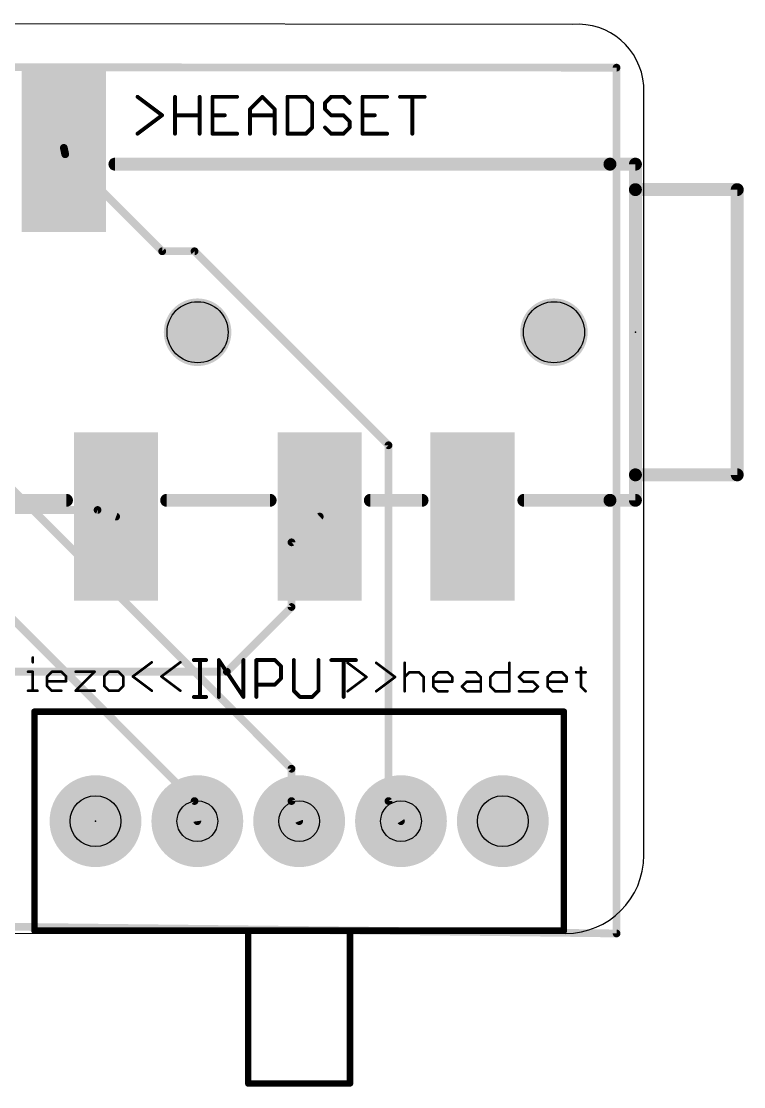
# Model space of a CAD drawing. Extents: x -2 to 99, y -3 to 18.
# Drawn here: x 84.86 to 99.05, y -3.07 to 17.85 of the extents above; entities that cross this region are included whole.
import ezdxf

# ---------------------------------------------------------------- set-up
doc = ezdxf.new("R2010")
doc.units = 0
for name, color, linetype in [('1', 22, 'CONTINUOUS'), ('16', 175, 'CONTINUOUS'), ('17', 82, 'CONTINUOUS'), ('20', 7, 'CONTINUOUS'), ('21', 253, 'CONTINUOUS'), ('23', 7, 'CONTINUOUS'), ('25', 253, 'CONTINUOUS'), ('29', 253, 'CONTINUOUS'), ('30', 253, 'CONTINUOUS'), ('31', 253, 'CONTINUOUS'), ('44', 253, 'CONTINUOUS'), ('51', 253, 'CONTINUOUS')]:
    doc.layers.add(name, color=color, linetype=linetype)

# ---------------------------------------------------------------- blocks, each defined once
blk = doc.blocks.new('RECT')
blk.add_solid([(-0.5, -0.5), (0.5, -0.5), (-0.5, 0.5), (0.5, 0.5)])
blk = doc.blocks.new('ROUNDP')
at = {"const_width": 0.5}
blk.add_lwpolyline([(0, -0.25, 1), (0, 0.25, 1), (0, -0.25)], format="xyb", dxfattribs=at)

msp = doc.modelspace()

# ---------------------------------------------------------------- linework, layer by layer
at = {"layer": '1', "const_width": 0.1524}
for points in [[(96.555, 16.94), (1, 17)], [(96.555, -0.06), (96.555, 16.94)], [(85.725, 15.24), (85.6982, 15.3645)], [(87.63, 13.335), (85.725, 15.24)], [(88.265, 13.335), (87.63, 13.335)], [(92.075, 9.525), (88.265, 13.335)], [(92.075, 2.54), (92.075, 9.525)], [(86.36, 8.255), (84.455, 8.255)], [(86.36, 8.255), (86.725, 8.1255)], [(90.17, 7.62), (90.725, 8.1255)], [(90.17, 7.62), (90.17, 6.35)], [(90.17, 6.35), (88.9, 5.08)], [(88.9, 5.08), (75.565, 5.08)], [(92.075, 2.54), (92.32, 2.145)], [(1, 1), (96.555, -0.06)]]:
    msp.add_lwpolyline(points, dxfattribs=at)
at = {"layer": '1', "const_width": 0.0762}
for points in [[(96.5931, 16.94, 1), (96.5169, 16.94)], [(96.555, 16.9019, 1), (96.555, 16.9781)], [(85.7354, 15.3725, 1), (85.661, 15.3565)], [(85.7519, 15.2669, 1), (85.6981, 15.2131)], [(85.6878, 15.232, 1), (85.7622, 15.248)], [(87.63, 13.3731, 1), (87.63, 13.2969)], [(87.6031, 13.3081, 1), (87.6569, 13.3619)], [(88.2919, 13.3619, 1), (88.2381, 13.3081)], [(88.265, 13.2969, 1), (88.265, 13.3731)], [(92.1131, 9.525, 1), (92.0369, 9.525)], [(92.0481, 9.4981, 1), (92.1019, 9.5519)], [(86.3727, 8.2909, 1), (86.3473, 8.2191)], [(86.36, 8.2169, 1), (86.36, 8.2931)], [(86.7123, 8.0896, 1), (86.7377, 8.1614)], [(90.7507, 8.0973, 1), (90.6993, 8.1537)], [(90.1443, 7.6482, 1), (90.1957, 7.5918)], [(90.2081, 7.62, 1), (90.1319, 7.62)], [(90.1319, 6.35, 1), (90.2081, 6.35)], [(90.1969, 6.3231, 1), (90.1431, 6.3769)], [(88.8731, 5.1069, 1), (88.9269, 5.0531)], [(88.9, 5.0419, 1), (88.9, 5.1181)], [(92.1074, 2.5601, 1), (92.0426, 2.5199)], [(92.0369, 2.54, 1), (92.1131, 2.54)], [(92.2876, 2.1249, 1), (92.3524, 2.1651)], [(96.5546, -0.0981, 1), (96.5554, -0.0219)], [(96.5169, -0.06, 1), (96.5931, -0.06)]]:
    msp.add_lwpolyline(points, format="xyb", dxfattribs=at)
at = {"layer": '16', "const_width": 0.1524}
for points in [[(96.555, 16.94), (1, 17)], [(96.555, -0.06), (96.555, 16.94)], [(90.17, 3.175), (83.185, 10.16)], [(83.185, 7.62), (88.265, 2.54)], [(90.17, 2.54), (90.17, 3.175)], [(88.265, 2.54), (88.32, 2.145)], [(90.17, 2.54), (90.32, 2.145)], [(1, 1), (96.555, -0.06)]]:
    msp.add_lwpolyline(points, dxfattribs=at)
at = {"layer": '16', "const_width": 0.0762}
for points in [[(96.5931, 16.94, 1), (96.5169, 16.94)], [(96.555, 16.9019, 1), (96.555, 16.9781)], [(90.2081, 3.175, 1), (90.1319, 3.175)], [(90.1431, 3.1481, 1), (90.1969, 3.2019)], [(88.3027, 2.5453, 1), (88.2273, 2.5347)], [(88.2381, 2.5131, 1), (88.2919, 2.5669)], [(90.2056, 2.5535, 1), (90.1344, 2.5265)], [(90.1319, 2.54, 1), (90.2081, 2.54)], [(88.2823, 2.1397, 1), (88.3577, 2.1503)], [(90.2844, 2.1315, 1), (90.3556, 2.1585)], [(96.5546, -0.0981, 1), (96.5554, -0.0219)], [(96.5169, -0.06, 1), (96.5931, -0.06)]]:
    msp.add_lwpolyline(points, format="xyb", dxfattribs=at)
at = {"layer": '20'}
for p, q in [((95.69, 17.79), (0.805, 17.85)), ((97.09, 1.475), (97.09, 16.59)), ((1, 0), (95.555, -0.06))]:
    msp.add_line(p, q, dxfattribs=at)
for centre in [(88.325, 11.745), (95.325, 11.745)]:
    msp.add_circle(centre, 0.6, dxfattribs=at)
for centre, radius, start, end in [((95.79, 16.49), 1.3038, 4.3987, 94.3987), ((95.555, 1.475), 1.535, 270, 0)]:
    msp.add_arc(centre, radius, start, end, dxfattribs=at)
at = {"layer": '21', "const_width": 0.254}
for points in [[(96.425, 15.045), (86.7015, 15.045)], [(84.725, 8.445), (85.749, 8.445)], [(89.7495, 8.445), (87.7175, 8.445)], [(92.734, 8.445), (91.718, 8.445)], [(96.425, 8.445), (94.7343, 8.445)]]:
    msp.add_lwpolyline(points, dxfattribs=at)
at = {"layer": '21', "const_width": 0.127}
for points in [[(86.7015, 15.1085, 1), (86.7015, 14.9815)], [(96.425, 14.9815, 1), (96.425, 15.1085)], [(85.749, 8.3815, 1), (85.749, 8.5085)], [(87.7175, 8.5085, 1), (87.7175, 8.3815)], [(89.7495, 8.3815, 1), (89.7495, 8.5085)], [(91.718, 8.5085, 1), (91.718, 8.3815)], [(92.734, 8.3815, 1), (92.734, 8.5085)], [(94.7343, 8.5085, 1), (94.7343, 8.3815)], [(96.425, 8.3815, 1), (96.425, 8.5085)]]:
    msp.add_lwpolyline(points, format="xyb", dxfattribs=at)
at = {"layer": '23'}
for p in [(96.925, 11.745), (86.32, 2.145)]:
    msp.add_point(p, dxfattribs=at)
at = {"layer": '25'}
for points, const_width in [([(87.1565, 16.3828, 1), (87.1336, 16.3523)], 0.0381), ([(87.9007, 16.3675, 1), (87.8626, 16.3675)], 0.0381), ([(88.3837, 16.3675, 1), (88.3456, 16.3675)], 0.0381), ([(88.6183, 16.3866, 1), (88.6183, 16.3485)], 0.0381), ([(88.6374, 16.3675, 1), (88.5993, 16.3675)], 0.0381), ([(89.1013, 16.3485, 1), (89.1013, 16.3866)], 0.0381), ([(89.6099, 16.381, 1), (89.583, 16.354)], 0.0381), ([(89.6099, 16.354, 1), (89.583, 16.381)], 0.0381), ([(90.0916, 16.3866, 1), (90.0916, 16.3485)], 0.0381), ([(90.1106, 16.3675, 1), (90.0725, 16.3675)], 0.0381), ([(90.4673, 16.381, 1), (90.4403, 16.354)], 0.0381), ([(90.4538, 16.3485, 1), (90.4538, 16.3866)], 0.0381), ([(90.9489, 16.3866, 1), (90.9489, 16.3485)], 0.0381), ([(90.9624, 16.354, 1), (90.9355, 16.381)], 0.0381), ([(91.2039, 16.381, 1), (91.1769, 16.354)], 0.0381), ([(91.1904, 16.3485, 1), (91.1904, 16.3866)], 0.0381), ([(91.5648, 16.3866, 1), (91.5648, 16.3485)], 0.0381), ([(91.5839, 16.3675, 1), (91.5458, 16.3675)], 0.0381), ([(92.0478, 16.3485, 1), (92.0478, 16.3866)], 0.0381), ([(92.3015, 16.3866, 1), (92.3015, 16.3485)], 0.0381), ([(92.562, 16.3675, 1), (92.5239, 16.3675)], 0.0381), ([(92.7844, 16.3485, 1), (92.7844, 16.3866)], 0.0381), ([(89.374, 16.126, 1), (89.3359, 16.126)], 0.0381), ([(89.3415, 16.1395, 1), (89.3684, 16.1126)], 0.0381), ([(89.8569, 16.126, 1), (89.8188, 16.126)], 0.0381), ([(89.8244, 16.1126, 1), (89.8514, 16.1395)], 0.0381), ([(90.5936, 16.2468, 1), (90.5555, 16.2468)], 0.0381), ([(90.5611, 16.2333, 1), (90.588, 16.2603)], 0.0381), ([(90.8147, 16.2603, 1), (90.8417, 16.2333)], 0.0381), ([(90.8417, 16.1395, 1), (90.8147, 16.1126)], 0.0381), ([(90.8473, 16.2468, 1), (90.8092, 16.2468)], 0.0381), ([(90.8092, 16.126, 1), (90.8473, 16.126)], 0.0381), ([(91.2977, 16.2333, 1), (91.3246, 16.2603)], 0.0381), ([(87.6394, 15.9901, 1), (87.6166, 16.0205)], 0.0381), ([(87.6166, 15.9901, 1), (87.6394, 16.0205)], 0.0381), ([(87.8817, 16.0244, 1), (87.8817, 15.9863)], 0.0381), ([(88.3646, 15.9863, 1), (88.3646, 16.0244)], 0.0381), ([(88.6183, 16.0244, 1), (88.6183, 15.9863)], 0.0381), ([(88.8598, 15.9863, 1), (88.8598, 16.0244)], 0.0381), ([(89.355, 16.0244, 1), (89.355, 15.9863)], 0.0381), ([(89.8379, 15.9863, 1), (89.8379, 16.0244)], 0.0381), ([(90.9489, 16.0244, 1), (90.9489, 15.9863)], 0.0381), ([(90.9355, 15.9918, 1), (90.9624, 16.0188)], 0.0381), ([(91.2039, 16.0188, 1), (91.1769, 15.9918)], 0.0381), ([(91.1904, 15.9863, 1), (91.1904, 16.0244)], 0.0381), ([(91.3302, 15.8846, 1), (91.2921, 15.8846)], 0.0381), ([(91.2977, 15.8711, 1), (91.3246, 15.898)], 0.0381), ([(91.5648, 16.0244, 1), (91.5648, 15.9863)], 0.0381), ([(91.8063, 15.9863, 1), (91.8063, 16.0244)], 0.0381), ([(90.5555, 15.7638, 1), (90.5936, 15.7638)], 0.0381), ([(90.588, 15.7504, 1), (90.5611, 15.7773)], 0.0381), ([(90.8417, 15.7773, 1), (90.8147, 15.7504)], 0.0381), ([(91.2921, 15.7638, 1), (91.3302, 15.7638)], 0.0381), ([(91.3246, 15.7504, 1), (91.2977, 15.7773)], 0.0381), ([(87.1336, 15.6583, 1), (87.1565, 15.6279)], 0.0381), ([(87.8626, 15.6431, 1), (87.9007, 15.6431)], 0.0381), ([(88.3456, 15.6431, 1), (88.3837, 15.6431)], 0.0381), ([(88.6183, 15.6622, 1), (88.6183, 15.6241)], 0.0381), ([(88.5993, 15.6431, 1), (88.6374, 15.6431)], 0.0381), ([(89.1013, 15.6241, 1), (89.1013, 15.6622)], 0.0381), ([(89.3359, 15.6431, 1), (89.374, 15.6431)], 0.0381), ([(89.8188, 15.6431, 1), (89.8569, 15.6431)], 0.0381), ([(90.0916, 15.6622, 1), (90.0916, 15.6241)], 0.0381), ([(90.0725, 15.6431, 1), (90.1106, 15.6431)], 0.0381), ([(90.4403, 15.6566, 1), (90.4673, 15.6296)], 0.0381), ([(90.4538, 15.6241, 1), (90.4538, 15.6622)], 0.0381), ([(90.9489, 15.6622, 1), (90.9489, 15.6241)], 0.0381), ([(90.9355, 15.6296, 1), (90.9624, 15.6566)], 0.0381), ([(91.1769, 15.6566, 1), (91.2039, 15.6296)], 0.0381), ([(91.1904, 15.6241, 1), (91.1904, 15.6622)], 0.0381), ([(91.5648, 15.6622, 1), (91.5648, 15.6241)], 0.0381), ([(91.5458, 15.6431, 1), (91.5839, 15.6431)], 0.0381), ([(92.0478, 15.6241, 1), (92.0478, 15.6622)], 0.0381), ([(92.5239, 15.6431, 1), (92.562, 15.6431)], 0.0381), ([(85.1005, 5.3581, 1), (85.0751, 5.3581)], 0.0254), ([(85.0751, 5.2649, 1), (85.1005, 5.2649)], 0.0254), ([(87.4332, 5.2547, 1), (87.418, 5.275)], 0.0254), ([(87.9945, 5.2547, 1), (87.9793, 5.275)], 0.0254), ([(88.2517, 5.3278, 1), (88.2517, 5.2897)], 0.0381), ([(88.3915, 5.3087, 1), (88.3534, 5.3087)], 0.0381), ([(88.4932, 5.2897, 1), (88.4932, 5.3278)], 0.0381), ([(88.7618, 5.3087, 1), (88.7237, 5.3087)], 0.0381), ([(88.7586, 5.3193, 1), (88.7269, 5.2982)], 0.0381), ([(89.2448, 5.3087, 1), (89.2067, 5.3087)], 0.0381), ([(89.4794, 5.3278, 1), (89.4794, 5.2897)], 0.0381), ([(89.4985, 5.3087, 1), (89.4604, 5.3087)], 0.0381), ([(89.8551, 5.3222, 1), (89.8281, 5.2952)], 0.0381), ([(89.8416, 5.2897, 1), (89.8416, 5.3278)], 0.0381), ([(90.2351, 5.3087, 1), (90.197, 5.3087)], 0.0381), ([(90.718, 5.3087, 1), (90.6799, 5.3087)], 0.0381), ([(90.9527, 5.3278, 1), (90.9527, 5.2897)], 0.0381), ([(91.2132, 5.3087, 1), (91.1751, 5.3087)], 0.0381), ([(91.2783, 5.265, 1), (91.2631, 5.2447)], 0.0254), ([(91.4356, 5.2897, 1), (91.4356, 5.3278)], 0.0381), ([(91.8396, 5.265, 1), (91.8244, 5.2447)], 0.0254), ([(92.406, 5.2549, 1), (92.3806, 5.2549)], 0.0254), ([(94.4628, 5.2549, 1), (94.4374, 5.2549)], 0.0254), ([(84.9946, 5.0911, 1), (84.9946, 5.0658)], 0.0254), ([(85.1005, 5.0785, 1), (85.0751, 5.0785)], 0.0254), ([(85.0878, 5.0658, 1), (85.0878, 5.0911)], 0.0254), ([(85.4621, 5.0911, 1), (85.4621, 5.0658)], 0.0254), ([(85.471, 5.0695, 1), (85.4531, 5.0874)], 0.0254), ([(85.6575, 5.0874, 1), (85.6395, 5.0695)], 0.0254), ([(85.6485, 5.0658, 1), (85.6485, 5.0911)], 0.0254), ([(85.9301, 5.0911, 1), (85.9301, 5.0658)], 0.0254), ([(86.312, 5.0695, 1), (86.294, 5.0874)], 0.0254), ([(86.303, 5.0658, 1), (86.303, 5.0911)], 0.0254), ([(86.5847, 5.0911, 1), (86.5847, 5.0658)], 0.0254), ([(86.5936, 5.0695, 1), (86.5757, 5.0874)], 0.0254), ([(86.7801, 5.0874, 1), (86.7621, 5.0695)], 0.0254), ([(86.7711, 5.0658, 1), (86.7711, 5.0911)], 0.0254), ([(89.9814, 5.188, 1), (89.9433, 5.188)], 0.0381), ([(89.9489, 5.1745, 1), (89.9758, 5.2015)], 0.0381), ([(92.4865, 5.0812, 1), (92.4865, 5.0558)], 0.0254), ([(92.4955, 5.0595, 1), (92.4776, 5.0774)], 0.0254), ([(92.6819, 5.0774, 1), (92.664, 5.0595)], 0.0254), ([(92.673, 5.0558, 1), (92.673, 5.0812)], 0.0254), ([(93.0478, 5.0812, 1), (93.0478, 5.0558)], 0.0254), ([(93.0568, 5.0595, 1), (93.0389, 5.0774)], 0.0254), ([(93.2432, 5.0774, 1), (93.2253, 5.0595)], 0.0254), ([(93.2343, 5.0558, 1), (93.2343, 5.0812)], 0.0254), ([(93.6091, 5.0812, 1), (93.6091, 5.0558)], 0.0254), ([(93.8046, 5.0774, 1), (93.7866, 5.0595)], 0.0254), ([(93.7956, 5.0558, 1), (93.7956, 5.0812)], 0.0254), ([(94.1705, 5.0812, 1), (94.1705, 5.0558)], 0.0254), ([(94.1794, 5.0595, 1), (94.1615, 5.0774)], 0.0254), ([(94.4501, 5.0558, 1), (94.4501, 5.0812)], 0.0254), ([(94.7318, 5.0812, 1), (94.7318, 5.0558)], 0.0254), ([(94.7407, 5.0595, 1), (94.7228, 5.0774)], 0.0254), ([(95.0114, 5.0558, 1), (95.0114, 5.0812)], 0.0254), ([(95.2931, 5.0812, 1), (95.2931, 5.0558)], 0.0254), ([(95.3021, 5.0595, 1), (95.2841, 5.0774)], 0.0254), ([(95.4885, 5.0774, 1), (95.4705, 5.0595)], 0.0254), ([(95.4795, 5.0558, 1), (95.4795, 5.0812)], 0.0254), ([(95.7612, 5.0812, 1), (95.7612, 5.0558)], 0.0254), ([(95.8671, 5.1617, 1), (95.8417, 5.1617)], 0.0254), ([(95.9476, 5.0558, 1), (95.9476, 5.0812)], 0.0254), ([(85.3815, 4.9852, 1), (85.3561, 4.9852)], 0.0254), ([(85.3688, 4.9047, 1), (85.3688, 4.8793)], 0.0254), ([(85.3561, 4.7988, 1), (85.3815, 4.7988)], 0.0254), ([(85.3599, 4.9942, 1), (85.3778, 4.9763)], 0.0254), ([(85.3778, 4.8078, 1), (85.3599, 4.7898)], 0.0254), ([(85.7544, 4.9852, 1), (85.729, 4.9852)], 0.0254), ([(85.729, 4.892, 1), (85.7544, 4.892)], 0.0254), ([(85.7327, 4.9763, 1), (85.7507, 4.9942)], 0.0254), ([(85.7417, 4.8793, 1), (85.7417, 4.9047)], 0.0254), ([(86.5042, 4.9852, 1), (86.4788, 4.9852)], 0.0254), ([(86.4825, 4.9942, 1), (86.5004, 4.9763)], 0.0254), ([(86.5004, 4.8078, 1), (86.4825, 4.7898)], 0.0254), ([(86.4788, 4.7988, 1), (86.5042, 4.7988)], 0.0254), ([(86.877, 4.9852, 1), (86.8516, 4.9852)], 0.0254), ([(86.8516, 4.7988, 1), (86.877, 4.7988)], 0.0254), ([(86.8553, 4.9763, 1), (86.8733, 4.9942)], 0.0254), ([(86.8733, 4.7898, 1), (86.8553, 4.8078)], 0.0254), ([(87.0604, 4.9954, 1), (87.0451, 4.9751)], 0.0254), ([(87.0451, 4.9954, 1), (87.0604, 4.9751)], 0.0254), ([(87.6217, 4.9954, 1), (87.6065, 4.9751)], 0.0254), ([(87.6065, 4.9954, 1), (87.6217, 4.9751)], 0.0254), ([(89.4794, 4.8448, 1), (89.4794, 4.8067)], 0.0381), ([(89.8281, 4.8392, 1), (89.8551, 4.8123)], 0.0381), ([(89.8416, 4.8067, 1), (89.8416, 4.8448)], 0.0381), ([(89.9433, 4.9465, 1), (89.9814, 4.9465)], 0.0381), ([(89.9758, 4.933, 1), (89.9489, 4.96)], 0.0381), ([(91.6512, 4.9651, 1), (91.6359, 4.9854)], 0.0254), ([(91.6359, 4.9651, 1), (91.6512, 4.9854)], 0.0254), ([(92.2125, 4.9651, 1), (92.1972, 4.9854)], 0.0254), ([(92.1972, 4.9651, 1), (92.2125, 4.9854)], 0.0254), ([(92.3843, 4.9842, 1), (92.4023, 4.9663)], 0.0254), ([(92.7789, 4.9752, 1), (92.7535, 4.9752)], 0.0254), ([(92.7572, 4.9663, 1), (92.7751, 4.9842)], 0.0254), ([(92.9673, 4.9752, 1), (92.9419, 4.9752)], 0.0254), ([(92.9456, 4.9842, 1), (92.9636, 4.9663)], 0.0254), ([(92.9546, 4.8947, 1), (92.9546, 4.8693)], 0.0254), ([(92.9636, 4.7978, 1), (92.9456, 4.7798)], 0.0254), ([(93.3402, 4.9752, 1), (93.3148, 4.9752)], 0.0254), ([(93.3148, 4.882, 1), (93.3402, 4.882)], 0.0254), ([(93.3185, 4.9663, 1), (93.3365, 4.9842)], 0.0254), ([(93.3275, 4.8693, 1), (93.3275, 4.8947)], 0.0254), ([(93.5249, 4.7978, 1), (93.507, 4.7798)], 0.0254), ([(93.6091, 4.8947, 1), (93.6091, 4.8693)], 0.0254), ([(93.6181, 4.873, 1), (93.6002, 4.891)], 0.0254), ([(93.9015, 4.9752, 1), (93.8761, 4.9752)], 0.0254), ([(93.8798, 4.9663, 1), (93.8978, 4.9842)], 0.0254), ([(93.8888, 4.8693, 1), (93.8888, 4.8947)], 0.0254), ([(94.0899, 4.9752, 1), (94.0645, 4.9752)], 0.0254), ([(94.0683, 4.9842, 1), (94.0862, 4.9663)], 0.0254), ([(94.0862, 4.7978, 1), (94.0683, 4.7798)], 0.0254), ([(94.6475, 4.9842, 1), (94.6296, 4.9663)], 0.0254), ([(94.6296, 4.9842, 1), (94.6475, 4.9663)], 0.0254), ([(94.7318, 4.8947, 1), (94.7318, 4.8693)], 0.0254), ([(94.7228, 4.873, 1), (94.7407, 4.891)], 0.0254), ([(94.9272, 4.891, 1), (94.9092, 4.873)], 0.0254), ([(94.9182, 4.8693, 1), (94.9182, 4.8947)], 0.0254), ([(95.0204, 4.7798, 1), (95.0024, 4.7978)], 0.0254), ([(95.2126, 4.9752, 1), (95.1872, 4.9752)], 0.0254), ([(95.1909, 4.9842, 1), (95.2088, 4.9663)], 0.0254), ([(95.1999, 4.8947, 1), (95.1999, 4.8693)], 0.0254), ([(95.2088, 4.7978, 1), (95.1909, 4.7798)], 0.0254), ([(95.5854, 4.9752, 1), (95.56, 4.9752)], 0.0254), ([(95.56, 4.882, 1), (95.5854, 4.882)], 0.0254), ([(95.5637, 4.9663, 1), (95.5817, 4.9842)], 0.0254), ([(95.5727, 4.8693, 1), (95.5727, 4.8947)], 0.0254), ([(95.8634, 4.7978, 1), (95.8454, 4.7798)], 0.0254), ([(84.9946, 4.7183, 1), (84.9946, 4.6929)], 0.0254), ([(85.0751, 4.7056, 1), (85.1005, 4.7056)], 0.0254), ([(85.1811, 4.6929, 1), (85.1811, 4.7183)], 0.0254), ([(85.4621, 4.7183, 1), (85.4621, 4.6929)], 0.0254), ([(85.4531, 4.6966, 1), (85.471, 4.7146)], 0.0254), ([(85.6485, 4.6929, 1), (85.6485, 4.7183)], 0.0254), ([(85.9301, 4.7183, 1), (85.9301, 4.6929)], 0.0254), ([(85.9212, 4.7146, 1), (85.9391, 4.6966)], 0.0254), ([(86.303, 4.6929, 1), (86.303, 4.7183)], 0.0254), ([(86.5847, 4.7183, 1), (86.5847, 4.6929)], 0.0254), ([(86.5757, 4.6966, 1), (86.5936, 4.7146)], 0.0254), ([(86.7621, 4.7146, 1), (86.7801, 4.6966)], 0.0254), ([(86.7711, 4.6929, 1), (86.7711, 4.7183)], 0.0254), ([(87.418, 4.6954, 1), (87.4332, 4.7158)], 0.0254), ([(87.9793, 4.6954, 1), (87.9945, 4.7158)], 0.0254), ([(88.2517, 4.6033, 1), (88.2517, 4.5652)], 0.0381), ([(88.3534, 4.5843, 1), (88.3915, 4.5843)], 0.0381), ([(88.4932, 4.5652, 1), (88.4932, 4.6033)], 0.0381), ([(88.7237, 4.5843, 1), (88.7618, 4.5843)], 0.0381), ([(89.2067, 4.5843, 1), (89.2448, 4.5843)], 0.0381), ([(89.2099, 4.5737, 1), (89.2416, 4.5949)], 0.0381), ([(89.4604, 4.5843, 1), (89.4985, 4.5843)], 0.0381), ([(90.2295, 4.7185, 1), (90.2026, 4.6916)], 0.0381), ([(90.197, 4.705, 1), (90.2351, 4.705)], 0.0381), ([(90.3368, 4.6033, 1), (90.3368, 4.5652)], 0.0381), ([(90.3233, 4.5708, 1), (90.3502, 4.5978)], 0.0381), ([(90.5648, 4.5978, 1), (90.5917, 4.5708)], 0.0381), ([(90.5782, 4.5652, 1), (90.5782, 4.6033)], 0.0381), ([(90.6799, 4.705, 1), (90.718, 4.705)], 0.0381), ([(90.7125, 4.6916, 1), (90.6855, 4.7185)], 0.0381), ([(91.1751, 4.5843, 1), (91.2132, 4.5843)], 0.0381), ([(91.2631, 4.7058, 1), (91.2783, 4.6854)], 0.0254), ([(91.8244, 4.7058, 1), (91.8396, 4.6854)], 0.0254), ([(92.3806, 4.6956, 1), (92.406, 4.6956)], 0.0254), ([(92.7535, 4.6956, 1), (92.7789, 4.6956)], 0.0254), ([(92.9419, 4.7888, 1), (92.9673, 4.7888)], 0.0254), ([(93.0478, 4.7083, 1), (93.0478, 4.6829)], 0.0254), ([(93.0389, 4.6866, 1), (93.0568, 4.7046)], 0.0254), ([(93.2343, 4.6829, 1), (93.2343, 4.7083)], 0.0254), ([(93.507, 4.7978, 1), (93.5249, 4.7798)], 0.0254), ([(93.6091, 4.7083, 1), (93.6091, 4.6829)], 0.0254), ([(93.6002, 4.6866, 1), (93.6181, 4.7046)], 0.0254), ([(93.8761, 4.6956, 1), (93.9015, 4.6956)], 0.0254), ([(93.8888, 4.6829, 1), (93.8888, 4.7083)], 0.0254), ([(94.0645, 4.7888, 1), (94.0899, 4.7888)], 0.0254), ([(94.1705, 4.7083, 1), (94.1705, 4.6829)], 0.0254), ([(94.1615, 4.6866, 1), (94.1794, 4.7046)], 0.0254), ([(94.4374, 4.6956, 1), (94.4628, 4.6956)], 0.0254), ([(94.4501, 4.6829, 1), (94.4501, 4.7083)], 0.0254), ([(94.6386, 4.7083, 1), (94.6386, 4.6829)], 0.0254), ([(94.9092, 4.7046, 1), (94.9272, 4.6866)], 0.0254), ([(94.9182, 4.6829, 1), (94.9182, 4.7083)], 0.0254), ([(95.0024, 4.7798, 1), (95.0204, 4.7978)], 0.0254), ([(95.1872, 4.7888, 1), (95.2126, 4.7888)], 0.0254), ([(95.2931, 4.7083, 1), (95.2931, 4.6829)], 0.0254), ([(95.2841, 4.6866, 1), (95.3021, 4.7046)], 0.0254), ([(95.4795, 4.6829, 1), (95.4795, 4.7083)], 0.0254), ([(95.8417, 4.7888, 1), (95.8671, 4.7888)], 0.0254), ([(95.9386, 4.6866, 1), (95.9566, 4.7046)], 0.0254), ([(85.1518, 4.295, 1), (85.0883, 4.295)], 0.0635), ([(85.12, 4.3267, 1), (85.12, 4.2633)], 0.0635), ([(95.5518, 4.295, 1), (95.4883, 4.295)], 0.0635), ([(95.52, 4.2633, 1), (95.52, 4.3267)], 0.0635), ([(85.12, 0.0267, 1), (85.12, -0.0367)], 0.0635), ([(85.0883, -0.005, 1), (85.1518, -0.005)], 0.0635), ([(89.32, 0.0267, 1), (89.32, -0.0367)], 0.0635), ([(89.3518, -0.005, 1), (89.2883, -0.005)], 0.0635), ([(89.32, -0.0367, 1), (89.32, 0.0267)], 0.0635), ([(91.32, 0.0267, 1), (91.32, -0.0367)], 0.0635), ([(91.3518, -0.005, 1), (91.2883, -0.005)], 0.0635), ([(91.32, -0.0367, 1), (91.32, 0.0267)], 0.0635), ([(95.4883, -0.005, 1), (95.5518, -0.005)], 0.0635), ([(95.52, -0.0367, 1), (95.52, 0.0267)], 0.0635), ([(89.32, -2.9733, 1), (89.32, -3.0368)], 0.0635), ([(89.2883, -3.005, 1), (89.3518, -3.005)], 0.0635), ([(91.2883, -3.005, 1), (91.3518, -3.005)], 0.0635), ([(91.32, -3.0368, 1), (91.32, -2.9733)], 0.0635)]:
    msp.add_lwpolyline(points, format="xyb", dxfattribs=dict(at, const_width=const_width))
for points, const_width in [([(87.1451, 16.3675), (87.628, 16.0053)], 0.0762), ([(87.8817, 15.6431), (87.8817, 16.3675)], 0.0762), ([(88.3646, 16.3675), (88.3646, 15.6431)], 0.0762), ([(89.1013, 16.3675), (88.6183, 16.3675)], 0.0762), ([(88.6183, 16.3675), (88.6183, 15.6431)], 0.0762), ([(89.355, 16.126), (89.5964, 16.3675)], 0.0762), ([(89.5964, 16.3675), (89.8379, 16.126)], 0.0762), ([(90.0916, 16.3675), (90.0916, 15.6431)], 0.0762), ([(90.4538, 16.3675), (90.0916, 16.3675)], 0.0762), ([(90.5745, 16.2468), (90.4538, 16.3675)], 0.0762), ([(90.9489, 16.3675), (90.8282, 16.2468)], 0.0762), ([(91.1904, 16.3675), (90.9489, 16.3675)], 0.0762), ([(91.3111, 16.2468), (91.1904, 16.3675)], 0.0762), ([(92.0478, 16.3675), (91.5648, 16.3675)], 0.0762), ([(91.5648, 16.3675), (91.5648, 15.6431)], 0.0762), ([(92.3015, 16.3675), (92.7844, 16.3675)], 0.0762), ([(92.5429, 15.6431), (92.5429, 16.3675)], 0.0762), ([(89.355, 15.6431), (89.355, 16.126)], 0.0762), ([(89.8379, 16.126), (89.8379, 15.6431)], 0.0762), ([(90.5745, 15.7638), (90.5745, 16.2468)], 0.0762), ([(90.8282, 16.2468), (90.8282, 16.126)], 0.0762), ([(90.8282, 16.126), (90.9489, 16.0053)], 0.0762), ([(87.628, 16.0053), (87.1451, 15.6431)], 0.0762), ([(87.8817, 16.0053), (88.3646, 16.0053)], 0.0762), ([(88.6183, 16.0053), (88.8598, 16.0053)], 0.0762), ([(89.355, 16.0053), (89.8379, 16.0053)], 0.0762), ([(90.9489, 16.0053), (91.1904, 16.0053)], 0.0762), ([(91.1904, 16.0053), (91.3111, 15.8846)], 0.0762), ([(91.3111, 15.8846), (91.3111, 15.7638)], 0.0762), ([(91.5648, 16.0053), (91.8063, 16.0053)], 0.0762), ([(90.4538, 15.6431), (90.5745, 15.7638)], 0.0762), ([(90.9489, 15.6431), (90.8282, 15.7638)], 0.0762), ([(91.3111, 15.7638), (91.1904, 15.6431)], 0.0762), ([(88.6183, 15.6431), (89.1013, 15.6431)], 0.0762), ([(90.0916, 15.6431), (90.4538, 15.6431)], 0.0762), ([(91.1904, 15.6431), (90.9489, 15.6431)], 0.0762), ([(91.5648, 15.6431), (92.0478, 15.6431)], 0.0762), ([(85.0878, 5.3581), (85.0878, 5.2649)], 0.0508), ([(87.4256, 5.2649), (87.0528, 4.9852)], 0.0508), ([(87.9869, 5.2649), (87.6141, 4.9852)], 0.0508), ([(88.2517, 5.3087), (88.4932, 5.3087)], 0.0762), ([(88.3724, 4.5843), (88.3724, 5.3087)], 0.0762), ([(88.7428, 4.5843), (88.7428, 5.3087)], 0.0762), ([(88.7428, 5.3087), (89.2257, 4.5843)], 0.0762), ([(89.2257, 4.5843), (89.2257, 5.3087)], 0.0762), ([(89.4794, 4.5843), (89.4794, 5.3087)], 0.0762), ([(89.4794, 5.3087), (89.8416, 5.3087)], 0.0762), ([(89.8416, 5.3087), (89.9624, 5.188)], 0.0762), ([(90.216, 5.3087), (90.216, 4.705)], 0.0762), ([(90.699, 4.705), (90.699, 5.3087)], 0.0762), ([(90.9527, 5.3087), (91.4356, 5.3087)], 0.0762), ([(91.1941, 4.5843), (91.1941, 5.3087)], 0.0762), ([(91.2707, 5.2549), (91.6436, 4.9752)], 0.0508), ([(91.832, 5.2549), (92.2049, 4.9752)], 0.0508), ([(92.3933, 5.2549), (92.3933, 4.6956)], 0.0508), ([(94.4501, 5.2549), (94.4501, 4.6956)], 0.0508), ([(84.9946, 5.0785), (85.0878, 5.0785)], 0.0508), ([(85.0878, 5.0785), (85.0878, 4.7056)], 0.0508), ([(85.3688, 4.9852), (85.4621, 5.0785)], 0.0508), ([(85.4621, 5.0785), (85.6485, 5.0785)], 0.0508), ([(85.6485, 5.0785), (85.7417, 4.9852)], 0.0508), ([(85.9301, 5.0785), (86.303, 5.0785)], 0.0508), ([(86.303, 5.0785), (85.9301, 4.7056)], 0.0508), ([(86.5847, 5.0785), (86.4915, 4.9852)], 0.0508), ([(86.7711, 5.0785), (86.5847, 5.0785)], 0.0508), ([(86.8643, 4.9852), (86.7711, 5.0785)], 0.0508), ([(89.9624, 5.188), (89.9624, 4.9465)], 0.0762), ([(92.3933, 4.9752), (92.4865, 5.0685)], 0.0508), ([(92.4865, 5.0685), (92.673, 5.0685)], 0.0508), ([(92.673, 5.0685), (92.7662, 4.9752)], 0.0508), ([(92.9546, 4.9752), (93.0478, 5.0685)], 0.0508), ([(93.0478, 5.0685), (93.2343, 5.0685)], 0.0508), ([(93.2343, 5.0685), (93.3275, 4.9752)], 0.0508), ([(93.6091, 5.0685), (93.7956, 5.0685)], 0.0508), ([(93.7956, 5.0685), (93.8888, 4.9752)], 0.0508), ([(94.0772, 4.9752), (94.1705, 5.0685)], 0.0508), ([(94.1705, 5.0685), (94.4501, 5.0685)], 0.0508), ([(94.6386, 4.9752), (94.7318, 5.0685)], 0.0508), ([(94.7318, 5.0685), (95.0114, 5.0685)], 0.0508), ([(95.1999, 4.9752), (95.2931, 5.0685)], 0.0508), ([(95.2931, 5.0685), (95.4795, 5.0685)], 0.0508), ([(95.4795, 5.0685), (95.5727, 4.9752)], 0.0508), ([(95.7612, 5.0685), (95.9476, 5.0685)], 0.0508), ([(95.8544, 5.1617), (95.8544, 4.7888)], 0.0508), ([(85.3688, 4.7988), (85.3688, 4.9852)], 0.0508), ([(85.7417, 4.892), (85.3688, 4.892)], 0.0508), ([(85.4621, 4.7056), (85.3688, 4.7988)], 0.0508), ([(85.7417, 4.9852), (85.7417, 4.892)], 0.0508), ([(86.4915, 4.9852), (86.4915, 4.7988)], 0.0508), ([(86.4915, 4.7988), (86.5847, 4.7056)], 0.0508), ([(86.7711, 4.7056), (86.8643, 4.7988)], 0.0508), ([(86.8643, 4.7988), (86.8643, 4.9852)], 0.0508), ([(87.0528, 4.9852), (87.4256, 4.7056)], 0.0508), ([(87.6141, 4.9852), (87.9869, 4.7056)], 0.0508), ([(89.8416, 4.8258), (89.4794, 4.8258)], 0.0762), ([(89.9624, 4.9465), (89.8416, 4.8258)], 0.0762), ([(91.6436, 4.9752), (91.2707, 4.6956)], 0.0508), ([(92.2049, 4.9752), (91.832, 4.6956)], 0.0508), ([(92.7662, 4.9752), (92.7662, 4.6956)], 0.0508), ([(92.9546, 4.7888), (92.9546, 4.9752)], 0.0508), ([(93.3275, 4.882), (92.9546, 4.882)], 0.0508), ([(93.0478, 4.6956), (92.9546, 4.7888)], 0.0508), ([(93.3275, 4.9752), (93.3275, 4.882)], 0.0508), ([(93.5159, 4.7888), (93.6091, 4.882)], 0.0508), ([(93.6091, 4.6956), (93.5159, 4.7888)], 0.0508), ([(93.6091, 4.882), (93.8888, 4.882)], 0.0508), ([(93.8888, 4.9752), (93.8888, 4.6956)], 0.0508), ([(94.0772, 4.7888), (94.0772, 4.9752)], 0.0508), ([(94.1705, 4.6956), (94.0772, 4.7888)], 0.0508), ([(94.7318, 4.882), (94.6386, 4.9752)], 0.0508), ([(94.9182, 4.882), (94.7318, 4.882)], 0.0508), ([(95.0114, 4.7888), (94.9182, 4.882)], 0.0508), ([(94.9182, 4.6956), (95.0114, 4.7888)], 0.0508), ([(95.1999, 4.7888), (95.1999, 4.9752)], 0.0508), ([(95.5727, 4.882), (95.1999, 4.882)], 0.0508), ([(95.2931, 4.6956), (95.1999, 4.7888)], 0.0508), ([(95.5727, 4.9752), (95.5727, 4.882)], 0.0508), ([(95.8544, 4.7888), (95.9476, 4.6956)], 0.0508), ([(84.9946, 4.7056), (85.1811, 4.7056)], 0.0508), ([(85.6485, 4.7056), (85.4621, 4.7056)], 0.0508), ([(85.9301, 4.7056), (86.303, 4.7056)], 0.0508), ([(86.5847, 4.7056), (86.7711, 4.7056)], 0.0508), ([(88.2517, 4.5843), (88.4932, 4.5843)], 0.0762), ([(90.216, 4.705), (90.3368, 4.5843)], 0.0762), ([(90.3368, 4.5843), (90.5782, 4.5843)], 0.0762), ([(90.5782, 4.5843), (90.699, 4.705)], 0.0762), ([(93.2343, 4.6956), (93.0478, 4.6956)], 0.0508), ([(93.8888, 4.6956), (93.6091, 4.6956)], 0.0508), ([(94.4501, 4.6956), (94.1705, 4.6956)], 0.0508), ([(94.6386, 4.6956), (94.9182, 4.6956)], 0.0508), ([(95.4795, 4.6956), (95.2931, 4.6956)], 0.0508), ([(95.52, 4.295), (85.12, 4.295)], 0.127), ([(85.12, 4.295), (85.12, -0.005)], 0.127), ([(95.52, -0.005), (95.52, 4.295)], 0.127), ([(85.12, -0.005), (89.32, -0.005)], 0.127), ([(89.32, -0.005), (91.32, -0.005)], 0.127), ([(89.32, -0.005), (89.32, -3.005)], 0.127), ([(91.32, -0.005), (95.52, -0.005)], 0.127), ([(91.32, -3.005), (91.32, -0.005)], 0.127), ([(89.32, -3.005), (91.32, -3.005)], 0.127)]:
    msp.add_lwpolyline(points, dxfattribs=dict(at, const_width=const_width))
at = {"layer": '29', "const_width": 0.6635}
for points in [[(88.325, 11.4133, 1), (88.325, 12.0768, 1), (88.325, 11.4133)], [(95.325, 11.4133, 1), (95.325, 12.0768, 1), (95.325, 11.4133)]]:
    msp.add_lwpolyline(points, format="xyb", dxfattribs=at)
at = {"layer": '30', "const_width": 0.6635}
for points in [[(88.325, 11.4133, 1), (88.325, 12.0768, 1), (88.325, 11.4133)], [(95.325, 11.4133, 1), (95.325, 12.0768, 1), (95.325, 11.4133)]]:
    msp.add_lwpolyline(points, format="xyb", dxfattribs=at)
at = {"layer": '44'}
for centre, radius in [((86.32, 2.145), 0.5), ((88.32, 2.145), 0.4), ((90.32, 2.145), 0.4), ((92.32, 2.145), 0.4), ((94.32, 2.145), 0.5)]:
    msp.add_circle(centre, radius, dxfattribs=at)
at = {"layer": '51', "const_width": 0.254}
for points in [[(96.925, 15.045), (96.425, 15.045)], [(96.925, 14.545), (96.925, 15.045)], [(96.925, 8.945), (96.925, 14.545)], [(98.925, 14.545), (96.925, 14.545)], [(98.925, 8.945), (98.925, 14.545)], [(96.925, 8.445), (96.925, 8.945)], [(96.925, 8.945), (98.925, 8.945)], [(96.425, 8.445), (96.925, 8.445)]]:
    msp.add_lwpolyline(points, dxfattribs=at)
at = {"layer": '51', "const_width": 0.127}
for points in [[(96.425, 15.1085, 1), (96.425, 14.9815)], [(96.9885, 15.045, 1), (96.8615, 15.045)], [(96.925, 14.9815, 1), (96.925, 15.1085)], [(96.9885, 14.545, 1), (96.8615, 14.545)], [(96.925, 14.6085, 1), (96.925, 14.4815)], [(98.9885, 14.545, 1), (98.8615, 14.545)], [(98.925, 14.4815, 1), (98.925, 14.6085)], [(96.8615, 14.545, 1), (96.9885, 14.545)], [(96.9885, 8.945, 1), (96.8615, 8.945)], [(96.925, 9.0085, 1), (96.925, 8.8815)], [(96.8615, 8.945, 1), (96.9885, 8.945)], [(98.8615, 8.945, 1), (98.9885, 8.945)], [(98.925, 8.8815, 1), (98.925, 9.0085)], [(96.425, 8.5085, 1), (96.425, 8.3815)], [(96.8615, 8.445, 1), (96.9885, 8.445)], [(96.925, 8.3815, 1), (96.925, 8.5085)]]:
    msp.add_lwpolyline(points, format="xyb", dxfattribs=at)

# ---------------------------------------------------------------- block references
at = {"layer": '1', "xscale": 1.524, "yscale": 3.175, "rotation": 180}
for p in [(85.6982, 15.3645), (86.725, 8.1255), (90.725, 8.1255)]:
    msp.add_blockref('RECT', p, dxfattribs=at)
at = {"layer": '1', "xscale": 1.524, "yscale": 3.175}
msp.add_blockref('RECT', (93.725, 8.1255), dxfattribs=at)
at = {"layer": '17', "xscale": 1.6764, "yscale": 1.6764}
for p in [(86.32, 2.145), (86.32, 2.145), (94.32, 2.145), (94.32, 2.145)]:
    msp.add_blockref('ROUNDP', p, dxfattribs=at)
at = {"layer": '17', "xscale": 1.6764, "yscale": 1.6764, "rotation": 90}
for p in [(88.32, 2.145), (88.32, 2.145), (90.32, 2.145), (90.32, 2.145), (92.32, 2.145), (92.32, 2.145)]:
    msp.add_blockref('ROUNDP', p, dxfattribs=at)
at = {"layer": '29'}
for name, p, xscale, yscale, rotation in [('RECT', (85.6982, 15.3645), 1.651, 3.302, 180), ('RECT', (86.725, 8.1255), 1.651, 3.302, 180), ('RECT', (90.725, 8.1255), 1.651, 3.302, 180), ('ROUNDP', (88.32, 2.145), 1.8034, 1.8034, 90), ('ROUNDP', (90.32, 2.145), 1.8034, 1.8034, 90), ('ROUNDP', (92.32, 2.145), 1.8034, 1.8034, 90)]:
    msp.add_blockref(name, p, dxfattribs=dict(at, xscale=xscale, yscale=yscale, rotation=rotation))
for name, p, xscale, yscale in [('RECT', (93.725, 8.1255), 1.651, 3.302), ('ROUNDP', (86.32, 2.145), 1.8034, 1.8034), ('ROUNDP', (94.32, 2.145), 1.8034, 1.8034)]:
    msp.add_blockref(name, p, dxfattribs=dict(at, xscale=xscale, yscale=yscale))
at = {"layer": '30', "xscale": 1.8034, "yscale": 1.8034}
for p in [(86.32, 2.145), (94.32, 2.145)]:
    msp.add_blockref('ROUNDP', p, dxfattribs=at)
at = {"layer": '30', "xscale": 1.8034, "yscale": 1.8034, "rotation": 90}
for p in [(88.32, 2.145), (90.32, 2.145), (92.32, 2.145)]:
    msp.add_blockref('ROUNDP', p, dxfattribs=at)
at = {"layer": '31', "xscale": 1.524, "yscale": 3.175, "rotation": 180}
for p in [(85.6982, 15.3645), (86.725, 8.1255), (90.725, 8.1255)]:
    msp.add_blockref('RECT', p, dxfattribs=at)
at = {"layer": '31', "xscale": 1.524, "yscale": 3.175}
msp.add_blockref('RECT', (93.725, 8.1255), dxfattribs=at)
at = {"layer": '51', "xscale": 0.4, "yscale": 0.4}
for p in [(88.32, 2.145), (90.32, 2.145), (92.32, 2.145)]:
    msp.add_blockref('RECT', p, dxfattribs=at)

doc.saveas('drawing.dxf')
